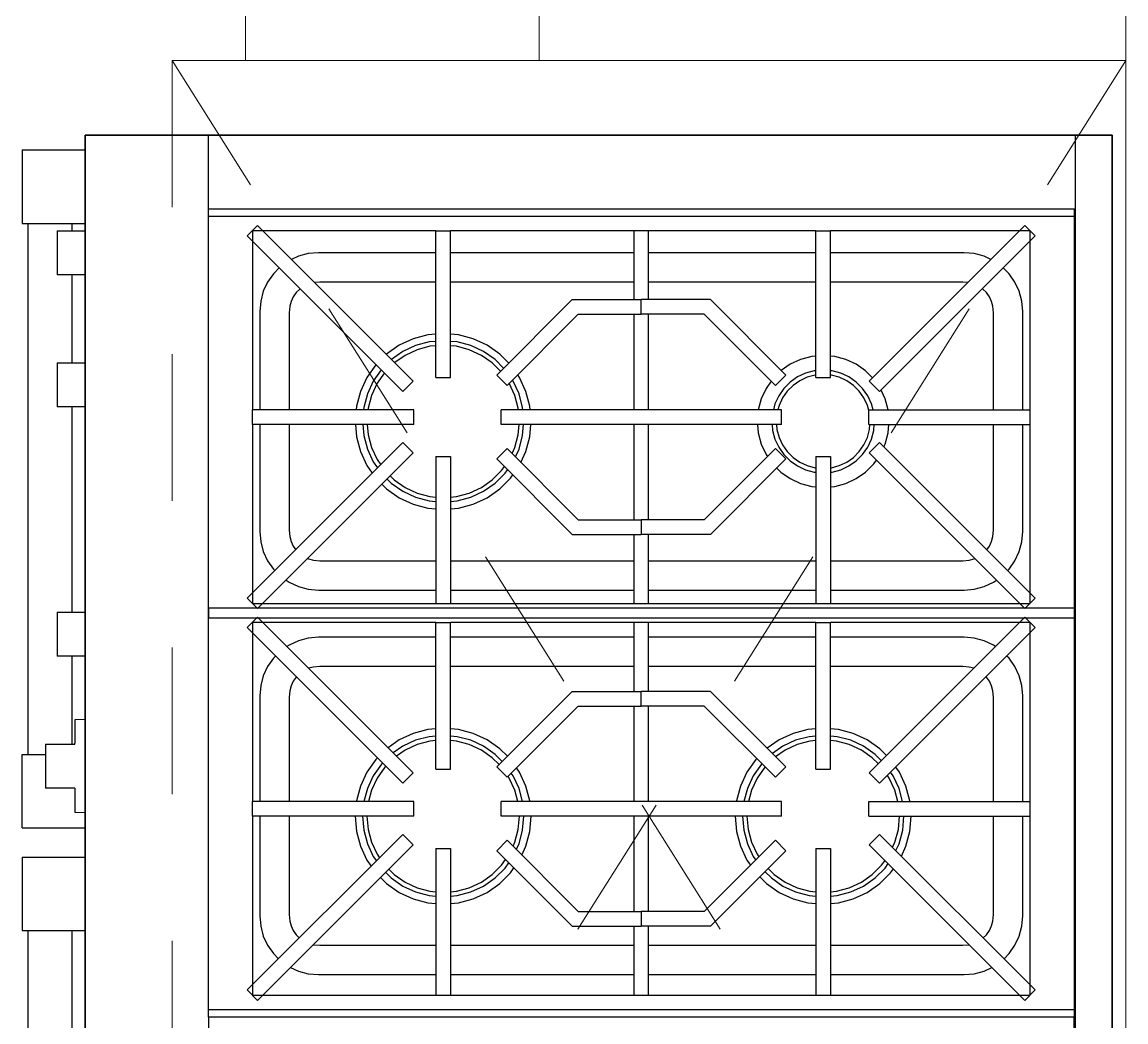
# Model space of a CAD drawing. Header units: metres. Extents: x -232 to 581, y 30 to 789.
# Drawn here: x 108.813 to 109.566, y 728.913 to 729.595 of the extents above; entities that cross this region are included whole.
import ezdxf

# ---------------------------------------------------------------- set-up
doc = ezdxf.new("R2010")
doc.units = ezdxf.units.M
for name, pattern in [('DASHED', [0.75, 0.5, -0.25]), ('DASHED2', [0.375, 0.25, -0.125]), ('HIDDEN2', [0.1875, 0.125, -0.0625])]:
    doc.linetypes.add(name, pattern=pattern)
for name, color, linetype, lineweight in [('01a_Mobiliario', 250, 'Continuous', 0), ('A-EQPM-OVHD', 253, 'DASHED2', 5), ('A-WALL', 250, 'Continuous', 20), ('PROYECCION', 9, 'DASHED', 0)]:
    doc.layers.add(name, color=color, linetype=linetype, lineweight=lineweight)
doc.layers.add('MOBILIARIOS', color=252, linetype='Continuous')

# ---------------------------------------------------------------- blocks, each defined once
blk = doc.blocks.new('A$C3ed47c56')
at = {"layer": 'MOBILIARIOS'}
for p, q in [((0.043, 0.05092), (0.043, 0.98092)), ((0.043, 0.98092), (0.043, 0.05092)), ((0.718, 0.98092), (0.718, 0.05092)), ((0.743, 0.98092), (0.743, 0.05092)), ((0.743, 0.05092), (0.743, 0.98092)), ((0.127, 0.65192), (0.127, 0.92592)), ((0.717, 0.92592), (0.717, 0.65192)), ((0.004, 0.59292), (0.004, 0.91162)), ((0.034, 0.59292), (0.034, 0.74692)), ((0.717, 0.65192), (0.127, 0.65192)), ((0.127, 0.65192), (0.127, 0.64692)), ((0.717, 0.64692), (0.717, 0.65192)), ((0.717, 0.64692), (0.127, 0.64692)), ((0.127, 0.64692), (0.127, 0.37292)), ((0.15346, 0.63338), (0.16053, 0.64045)), ((0.2666, 0.53439), (0.16053, 0.64045)), ((0.5774, 0.53439), (0.68346, 0.64045)), ((0.69053, 0.63338), (0.68346, 0.64045)), ((0.717, 0.37292), (0.717, 0.64692)), ((0.25953, 0.52732), (0.15346, 0.63338)), ((0.157, 0.51492), (0.157, 0.63692)), ((0.157, 0.63692), (0.282, 0.63692)), ((0.282, 0.63692), (0.292, 0.63692)), ((0.282, 0.53692), (0.282, 0.63692)), ((0.292, 0.53692), (0.292, 0.63692)), ((0.292, 0.63692), (0.541, 0.63692)), ((0.417, 0.58992), (0.417, 0.63692)), ((0.427, 0.63692), (0.427, 0.58992)), ((0.541, 0.63692), (0.551, 0.63692)), ((0.541, 0.53692), (0.541, 0.63692)), ((0.551, 0.53692), (0.551, 0.63692)), ((0.551, 0.63692), (0.687, 0.63692)), ((0.58447, 0.52732), (0.69053, 0.63338)), ((0.687, 0.63692), (0.687, 0.51492)), ((0.18297, 0.61801), (0.18832, 0.62051)), ((0.18832, 0.62051), (0.19505, 0.62231)), ((0.19505, 0.62231), (0.202, 0.62292)), ((0.202, 0.62292), (0.282, 0.62292)), ((0.292, 0.62292), (0.417, 0.62292)), ((0.427, 0.62292), (0.541, 0.62292)), ((0.551, 0.62292), (0.642, 0.62292)), ((0.642, 0.62292), (0.64895, 0.62231)), ((0.64895, 0.62231), (0.65568, 0.62051)), ((0.65568, 0.62051), (0.66102, 0.61801)), ((0.17136, 0.60863), (0.17479, 0.61206)), ((0.66921, 0.61206), (0.67264, 0.60863)), ((0.16441, 0.5966), (0.16736, 0.60292)), ((0.16736, 0.60292), (0.17136, 0.60863)), ((0.19847, 0.60252), (0.19854, 0.60254)), ((0.19854, 0.60254), (0.20287, 0.60292)), ((0.20287, 0.60292), (0.282, 0.60292)), ((0.292, 0.60292), (0.417, 0.60292)), ((0.427, 0.60292), (0.541, 0.60292)), ((0.551, 0.60292), (0.64113, 0.60292)), ((0.64113, 0.60292), (0.64546, 0.60254)), ((0.64546, 0.60254), (0.64553, 0.60252)), ((0.67264, 0.60863), (0.67664, 0.60292)), ((0.67664, 0.60292), (0.67959, 0.5966)), ((0.16261, 0.58986), (0.16441, 0.5966)), ((0.18474, 0.59288), (0.18674, 0.59573)), ((0.18674, 0.59573), (0.18893, 0.59792)), ((0.65507, 0.59792), (0.65726, 0.59573)), ((0.65726, 0.59573), (0.65925, 0.59288)), ((0.67959, 0.5966), (0.68139, 0.58986)), ((0, 0.59292), (0.00029, 0.59292)), ((0, 0.54292), (0, 0.59292)), ((0.00029, 0.59292), (0.00115, 0.59292)), ((0.00115, 0.59292), (0.00254, 0.59292)), ((0.00254, 0.59292), (0.00444, 0.59292)), ((0.00444, 0.59292), (0.00679, 0.59292)), ((0.00679, 0.59292), (0.0095, 0.59292)), ((0.0095, 0.59292), (0.0125, 0.59292)), ((0.0125, 0.59292), (0.0157, 0.59292)), ((0.0157, 0.59292), (0.019, 0.59292)), ((0.019, 0.59292), (0.043, 0.59292)), ((0.162, 0.58292), (0.16261, 0.58986)), ((0.18238, 0.58638), (0.18328, 0.58973)), ((0.18328, 0.58973), (0.18474, 0.59288)), ((0.32346, 0.53845), (0.37493, 0.58992)), ((0.37493, 0.58992), (0.422, 0.58992)), ((0.422, 0.57992), (0.422, 0.58992)), ((0.46907, 0.58992), (0.422, 0.58992)), ((0.52053, 0.53845), (0.46907, 0.58992)), ((0.65925, 0.59288), (0.66072, 0.58973)), ((0.66072, 0.58973), (0.66162, 0.58638)), ((0.68139, 0.58986), (0.682, 0.58292)), ((0.162, 0.51492), (0.162, 0.58292)), ((0.182, 0.58205), (0.18238, 0.58638)), ((0.182, 0.51492), (0.182, 0.58205)), ((0.33053, 0.53138), (0.37907, 0.57992)), ((0.37907, 0.57992), (0.422, 0.57992)), ((0.417, 0.51492), (0.417, 0.57992)), ((0.46493, 0.57992), (0.422, 0.57992)), ((0.427, 0.57992), (0.427, 0.51492)), ((0.51346, 0.53138), (0.46493, 0.57992)), ((0.66162, 0.58638), (0.662, 0.58205)), ((0.662, 0.58205), (0.662, 0.51492)), ((0.682, 0.58292), (0.682, 0.51492)), ((0.26648, 0.5713), (0.27658, 0.57401)), ((0.27658, 0.57401), (0.282, 0.57448)), ((0.292, 0.57448), (0.29742, 0.57401)), ((0.29742, 0.57401), (0.30752, 0.5713)), ((0.52548, 0.5713), (0.53558, 0.57401)), ((0.53558, 0.57401), (0.541, 0.57448)), ((0.551, 0.57448), (0.55642, 0.57401)), ((0.55642, 0.57401), (0.56652, 0.5713)), ((0.24843, 0.56088), (0.257, 0.56688)), ((0.257, 0.56688), (0.26648, 0.5713)), ((0.2595, 0.56255), (0.26819, 0.5666)), ((0.26819, 0.5666), (0.27745, 0.56908)), ((0.26921, 0.56378), (0.27797, 0.56613)), ((0.27745, 0.56908), (0.282, 0.56948)), ((0.27797, 0.56613), (0.282, 0.56648)), ((0.292, 0.56948), (0.29655, 0.56908)), ((0.292, 0.56648), (0.29603, 0.56613)), ((0.29603, 0.56613), (0.30478, 0.56378)), ((0.29655, 0.56908), (0.30581, 0.5666)), ((0.30581, 0.5666), (0.3145, 0.56255)), ((0.30752, 0.5713), (0.317, 0.56688)), ((0.317, 0.56688), (0.32557, 0.56088)), ((0.50743, 0.56088), (0.516, 0.56688)), ((0.516, 0.56688), (0.52548, 0.5713)), ((0.5185, 0.56255), (0.52719, 0.5666)), ((0.52719, 0.5666), (0.53645, 0.56908)), ((0.52821, 0.56378), (0.53697, 0.56613)), ((0.53645, 0.56908), (0.541, 0.56948)), ((0.53697, 0.56613), (0.541, 0.56648)), ((0.551, 0.56948), (0.55555, 0.56908)), ((0.551, 0.56648), (0.55503, 0.56613)), ((0.55503, 0.56613), (0.56378, 0.56378)), ((0.55555, 0.56908), (0.56481, 0.5666)), ((0.56481, 0.5666), (0.5735, 0.56255)), ((0.56652, 0.5713), (0.576, 0.56688)), ((0.576, 0.56688), (0.58457, 0.56088)), ((0.24427, 0.55672), (0.24843, 0.56088)), ((0.24779, 0.5532), (0.25165, 0.55705)), ((0.25165, 0.55705), (0.2595, 0.56255)), ((0.25357, 0.55475), (0.261, 0.55995)), ((0.261, 0.55995), (0.26921, 0.56378)), ((0.30478, 0.56378), (0.313, 0.55995)), ((0.313, 0.55995), (0.32042, 0.55475)), ((0.3145, 0.56255), (0.32235, 0.55705)), ((0.32235, 0.55705), (0.32913, 0.55027)), ((0.32557, 0.56088), (0.33296, 0.55349)), ((0.50277, 0.55622), (0.50743, 0.56088)), ((0.50629, 0.5527), (0.51065, 0.55705)), ((0.51065, 0.55705), (0.5185, 0.56255)), ((0.51257, 0.55475), (0.52, 0.55995)), ((0.52, 0.55995), (0.52821, 0.56378)), ((0.56378, 0.56378), (0.572, 0.55995)), ((0.572, 0.55995), (0.57942, 0.55475)), ((0.5735, 0.56255), (0.58135, 0.55705)), ((0.58135, 0.55705), (0.58813, 0.55027)), ((0.58457, 0.56088), (0.59196, 0.55349)), ((0.24991, 0.55108), (0.25357, 0.55475)), ((0.32042, 0.55475), (0.32683, 0.54834)), ((0.32913, 0.55027), (0.33166, 0.54666)), ((0.33296, 0.55349), (0.33524, 0.55023)), ((0.50841, 0.55058), (0.51257, 0.55475)), ((0.57942, 0.55475), (0.58583, 0.54834)), ((0.58813, 0.55027), (0.59025, 0.54724)), ((0.59196, 0.55349), (0.59383, 0.55082)), ((0, 0.54292), (0.00029, 0.54292)), ((0.00029, 0.54292), (0.00115, 0.54292)), ((0.00115, 0.54292), (0.00254, 0.54292)), ((0.00254, 0.54292), (0.00444, 0.54292)), ((0.00444, 0.54292), (0.00679, 0.54292)), ((0.00679, 0.54292), (0.0095, 0.54292)), ((0.0095, 0.54292), (0.0125, 0.54292)), ((0.0125, 0.54292), (0.0157, 0.54292)), ((0.0157, 0.54292), (0.019, 0.54292)), ((0.019, 0.54292), (0.043, 0.54292)), ((0.23062, 0.53544), (0.23504, 0.54492)), ((0.23504, 0.54492), (0.23788, 0.54897)), ((0.23532, 0.53373), (0.23937, 0.54242)), ((0.23937, 0.54242), (0.24145, 0.5454)), ((0.24197, 0.54092), (0.2436, 0.54325)), ((0.32683, 0.54834), (0.32952, 0.54451)), ((0.48962, 0.53544), (0.49404, 0.54492)), ((0.49404, 0.54492), (0.49646, 0.54838)), ((0.49432, 0.53373), (0.49837, 0.54242)), ((0.49837, 0.54242), (0.50004, 0.54481)), ((0.50097, 0.54092), (0.50219, 0.54266)), ((0.58583, 0.54834), (0.58811, 0.5451)), ((0.59927, 0.54212), (0.60238, 0.53544)), ((0.22791, 0.52534), (0.23062, 0.53544)), ((0.23814, 0.5327), (0.24197, 0.54092)), ((0.25953, 0.52732), (0.2666, 0.53439)), ((0.282, 0.53692), (0.292, 0.53692)), ((0.33053, 0.53138), (0.32346, 0.53845)), ((0.33459, 0.53544), (0.33586, 0.5327)), ((0.33684, 0.53769), (0.33868, 0.53373)), ((0.34059, 0.54143), (0.34338, 0.53544)), ((0.34338, 0.53544), (0.34609, 0.52534)), ((0.48691, 0.52534), (0.48962, 0.53544)), ((0.49714, 0.5327), (0.50097, 0.54092)), ((0.51346, 0.53138), (0.52053, 0.53845)), ((0.541, 0.53692), (0.551, 0.53692)), ((0.58447, 0.52732), (0.5774, 0.53439)), ((0.59327, 0.53612), (0.59486, 0.5327)), ((0.59552, 0.53837), (0.59768, 0.53373)), ((0.60238, 0.53544), (0.60509, 0.52534)), ((0.23283, 0.52447), (0.23532, 0.53373)), ((0.23579, 0.52395), (0.23814, 0.5327)), ((0.33586, 0.5327), (0.33821, 0.52395)), ((0.33868, 0.53373), (0.34116, 0.52447)), ((0.49183, 0.52447), (0.49432, 0.53373)), ((0.49479, 0.52395), (0.49714, 0.5327)), ((0.59486, 0.5327), (0.59721, 0.52395)), ((0.59768, 0.53373), (0.60016, 0.52447)), ((0, 0.52292), (0.00029, 0.52292)), ((0, 0.52292), (0, 0.47292)), ((0.00029, 0.52292), (0.00115, 0.52292)), ((0.00115, 0.52292), (0.00254, 0.52292)), ((0.00254, 0.52292), (0.00444, 0.52292)), ((0.00444, 0.52292), (0.00679, 0.52292)), ((0.00679, 0.52292), (0.0095, 0.52292)), ((0.0095, 0.52292), (0.0125, 0.52292)), ((0.0125, 0.52292), (0.0157, 0.52292)), ((0.0157, 0.52292), (0.019, 0.52292)), ((0.019, 0.52292), (0.043, 0.52292)), ((0.227, 0.51492), (0.22791, 0.52534)), ((0.232, 0.51492), (0.23283, 0.52447)), ((0.235, 0.51492), (0.23579, 0.52395)), ((0.33821, 0.52395), (0.339, 0.51492)), ((0.34116, 0.52447), (0.342, 0.51492)), ((0.34609, 0.52534), (0.347, 0.51492)), ((0.486, 0.51492), (0.48691, 0.52534)), ((0.491, 0.51492), (0.49183, 0.52447)), ((0.494, 0.51492), (0.49479, 0.52395)), ((0.59721, 0.52395), (0.598, 0.51492)), ((0.60016, 0.52447), (0.601, 0.51492)), ((0.60509, 0.52534), (0.606, 0.51492)), ((0.043, 0.51269), (0.036, 0.51249)), ((0.036, 0.51201), (0.036, 0.51249)), ((0.036, 0.51059), (0.036, 0.51201)), ((0.157, 0.51492), (0.157, 0.50492)), ((0.267, 0.51492), (0.157, 0.51492)), ((0.267, 0.51492), (0.267, 0.50492)), ((0.3265, 0.51492), (0.3265, 0.50492)), ((0.417, 0.51492), (0.3265, 0.51492)), ((0.427, 0.51492), (0.417, 0.51492)), ((0.5175, 0.51492), (0.427, 0.51492)), ((0.5175, 0.51492), (0.5175, 0.50492)), ((0.577, 0.51492), (0.577, 0.50492)), ((0.577, 0.51492), (0.687, 0.51492)), ((0.687, 0.51492), (0.687, 0.50492)), ((0.036, 0.50826), (0.036, 0.51059)), ((0.036, 0.5051), (0.036, 0.50826)), ((0.036, 0.50121), (0.036, 0.5051)), ((0.267, 0.50492), (0.157, 0.50492)), ((0.157, 0.38292), (0.157, 0.50492)), ((0.162, 0.43292), (0.162, 0.50492)), ((0.182, 0.43379), (0.182, 0.50492)), ((0.22791, 0.5045), (0.22787, 0.50492)), ((0.23062, 0.4944), (0.22791, 0.5045)), ((0.23532, 0.49611), (0.23296, 0.50492)), ((0.23814, 0.49713), (0.23605, 0.50492)), ((0.417, 0.50492), (0.3265, 0.50492)), ((0.33795, 0.50492), (0.33586, 0.49713)), ((0.34104, 0.50492), (0.33868, 0.49611)), ((0.34609, 0.5045), (0.34338, 0.4944)), ((0.34612, 0.50492), (0.34609, 0.5045)), ((0.427, 0.50492), (0.417, 0.50492)), ((0.417, 0.43992), (0.417, 0.50492)), ((0.5175, 0.50492), (0.427, 0.50492)), ((0.427, 0.50492), (0.427, 0.43992)), ((0.48691, 0.5045), (0.48687, 0.50492)), ((0.48962, 0.4944), (0.48691, 0.5045)), ((0.49432, 0.49611), (0.49196, 0.50492)), ((0.49714, 0.49713), (0.49505, 0.50492)), ((0.577, 0.50492), (0.687, 0.50492)), ((0.59695, 0.50492), (0.59486, 0.49713)), ((0.60004, 0.50492), (0.59768, 0.49611)), ((0.60509, 0.5045), (0.60238, 0.4944)), ((0.60512, 0.50492), (0.60509, 0.5045)), ((0.662, 0.50492), (0.662, 0.43379)), ((0.682, 0.50492), (0.682, 0.43292)), ((0.687, 0.50492), (0.687, 0.38292)), ((0.036, 0.4967), (0.036, 0.50121)), ((0.036, 0.49592), (0.036, 0.4967)), ((0.24197, 0.48892), (0.23814, 0.49713)), ((0.33586, 0.49713), (0.33203, 0.48892)), ((0.50097, 0.48892), (0.49714, 0.49713)), ((0.59486, 0.49713), (0.59103, 0.48892)), ((0.016, 0.49152), (0.016, 0.49592)), ((0.036, 0.49592), (0.016, 0.49592)), ((0.016, 0.4863), (0.016, 0.49152)), ((0.25953, 0.49252), (0.15346, 0.38645)), ((0.23504, 0.48492), (0.23062, 0.4944)), ((0.23937, 0.48742), (0.23532, 0.49611)), ((0.25953, 0.49252), (0.2666, 0.48545)), ((0.33868, 0.49611), (0.33463, 0.48742)), ((0.34338, 0.4944), (0.33896, 0.48492)), ((0.49404, 0.48492), (0.48962, 0.4944)), ((0.49837, 0.48742), (0.49432, 0.49611)), ((0.58447, 0.49252), (0.5774, 0.48545)), ((0.58447, 0.49252), (0.69053, 0.38645)), ((0.59768, 0.49611), (0.59363, 0.48742)), ((0.60238, 0.4944), (0.59796, 0.48492)), ((0.016, 0.48092), (0.016, 0.4863)), ((0.2666, 0.48545), (0.16053, 0.37938)), ((0.24104, 0.47635), (0.23504, 0.48492)), ((0.24487, 0.47957), (0.23937, 0.48742)), ((0.24717, 0.48149), (0.24197, 0.48892)), ((0.24783, 0.48082), (0.24717, 0.48149)), ((0.282, 0.48292), (0.292, 0.48292)), ((0.282, 0.48292), (0.282, 0.38292)), ((0.292, 0.48292), (0.292, 0.38292)), ((0.33053, 0.48845), (0.32346, 0.48138)), ((0.33053, 0.48845), (0.37907, 0.43992)), ((0.33203, 0.48892), (0.33122, 0.48776)), ((0.33463, 0.48742), (0.33337, 0.48562)), ((0.33896, 0.48492), (0.33695, 0.48204)), ((0.51346, 0.48845), (0.46493, 0.43992)), ((0.50004, 0.47635), (0.49404, 0.48492)), ((0.50387, 0.47957), (0.49837, 0.48742)), ((0.50617, 0.48149), (0.50097, 0.48892)), ((0.50633, 0.48132), (0.50617, 0.48149)), ((0.51346, 0.48845), (0.52053, 0.48138)), ((0.541, 0.48292), (0.551, 0.48292)), ((0.541, 0.48292), (0.541, 0.38292)), ((0.551, 0.48292), (0.551, 0.38292)), ((0.5774, 0.48545), (0.68346, 0.37938)), ((0.59103, 0.48892), (0.58981, 0.48718)), ((0.59363, 0.48742), (0.59196, 0.48503)), ((0.59796, 0.48492), (0.59553, 0.48145)), ((0.016, 0.47554), (0.016, 0.48092)), ((0.016, 0.47032), (0.016, 0.47554)), ((0.2422, 0.47519), (0.24104, 0.47635)), ((0.24572, 0.47871), (0.24487, 0.47957)), ((0.261, 0.46989), (0.25514, 0.47399)), ((0.32042, 0.47508), (0.313, 0.46989)), ((0.32509, 0.47975), (0.32042, 0.47508)), ((0.32721, 0.47764), (0.32235, 0.47279)), ((0.32346, 0.48138), (0.37493, 0.42992)), ((0.33073, 0.47412), (0.32557, 0.46896)), ((0.52053, 0.48138), (0.46907, 0.42992)), ((0.5007, 0.47569), (0.50004, 0.47635)), ((0.50422, 0.47921), (0.50387, 0.47957)), ((0.52, 0.46989), (0.51355, 0.4744)), ((0.57942, 0.47508), (0.572, 0.46989)), ((0.58359, 0.47925), (0.57942, 0.47508)), ((0.58571, 0.47714), (0.58135, 0.47279)), ((0, 0.47292), (0.00029, 0.47292)), ((0.00029, 0.47292), (0.00115, 0.47292)), ((0.00115, 0.47292), (0.00254, 0.47292)), ((0.00254, 0.47292), (0.00444, 0.47292)), ((0.004, 0.11092), (0.004, 0.47292)), ((0.00444, 0.47292), (0.00679, 0.47292)), ((0.00679, 0.47292), (0.0095, 0.47292)), ((0.0095, 0.47292), (0.0125, 0.47292)), ((0.0125, 0.47292), (0.0157, 0.47292)), ((0.0157, 0.47292), (0.016, 0.47292)), ((0.016, 0.46592), (0.016, 0.47032)), ((0.257, 0.46296), (0.24942, 0.46827)), ((0.2595, 0.46729), (0.25299, 0.47184)), ((0.26819, 0.46324), (0.2595, 0.46729)), ((0.26921, 0.46605), (0.261, 0.46989)), ((0.313, 0.46989), (0.30478, 0.46605)), ((0.3145, 0.46729), (0.30581, 0.46324)), ((0.32235, 0.47279), (0.3145, 0.46729)), ((0.32557, 0.46896), (0.317, 0.46296)), ((0.516, 0.46296), (0.50783, 0.46868)), ((0.5185, 0.46729), (0.51141, 0.47225)), ((0.52719, 0.46324), (0.5185, 0.46729)), ((0.52821, 0.46605), (0.52, 0.46989)), ((0.572, 0.46989), (0.56378, 0.46605)), ((0.5735, 0.46729), (0.56481, 0.46324)), ((0.58135, 0.47279), (0.5735, 0.46729)), ((0.58457, 0.46896), (0.576, 0.46296)), ((0.58923, 0.47362), (0.58457, 0.46896)), ((0.016, 0.46592), (0.036, 0.46592)), ((0.034, 0.40592), (0.034, 0.46592)), ((0.036, 0.46592), (0.036, 0.46513)), ((0.036, 0.46063), (0.036, 0.46513)), ((0.036, 0.45673), (0.036, 0.46063)), ((0.26648, 0.45854), (0.257, 0.46296)), ((0.27745, 0.46075), (0.26819, 0.46324)), ((0.27797, 0.46371), (0.26921, 0.46605)), ((0.282, 0.46036), (0.27745, 0.46075)), ((0.282, 0.46336), (0.27797, 0.46371)), ((0.29603, 0.46371), (0.292, 0.46336)), ((0.29655, 0.46075), (0.292, 0.46036)), ((0.30478, 0.46605), (0.29603, 0.46371)), ((0.30581, 0.46324), (0.29655, 0.46075)), ((0.317, 0.46296), (0.30752, 0.45854)), ((0.52548, 0.45854), (0.516, 0.46296)), ((0.53645, 0.46075), (0.52719, 0.46324)), ((0.53697, 0.46371), (0.52821, 0.46605)), ((0.541, 0.46036), (0.53645, 0.46075)), ((0.541, 0.46336), (0.53697, 0.46371)), ((0.55503, 0.46371), (0.551, 0.46336)), ((0.55555, 0.46075), (0.551, 0.46036)), ((0.56378, 0.46605), (0.55503, 0.46371)), ((0.56481, 0.46324), (0.55555, 0.46075)), ((0.576, 0.46296), (0.56652, 0.45854)), ((0.036, 0.45358), (0.036, 0.45673)), ((0.036, 0.45125), (0.036, 0.45358)), ((0.27658, 0.45583), (0.26648, 0.45854)), ((0.282, 0.45536), (0.27658, 0.45583)), ((0.29742, 0.45583), (0.292, 0.45536)), ((0.30752, 0.45854), (0.29742, 0.45583)), ((0.53558, 0.45583), (0.52548, 0.45854)), ((0.541, 0.45536), (0.53558, 0.45583)), ((0.55642, 0.45583), (0.551, 0.45536)), ((0.56652, 0.45854), (0.55642, 0.45583)), ((0.036, 0.44983), (0.036, 0.45125)), ((0.036, 0.44935), (0.036, 0.44983)), ((0.043, 0.44915), (0.036, 0.44935)), ((0.37907, 0.43992), (0.422, 0.43992)), ((0.422, 0.43992), (0.422, 0.42992)), ((0.46493, 0.43992), (0.422, 0.43992)), ((0.16261, 0.42597), (0.162, 0.43292)), ((0.18238, 0.42946), (0.182, 0.43379)), ((0.18328, 0.4261), (0.18238, 0.42946)), ((0.37493, 0.42992), (0.422, 0.42992)), ((0.417, 0.38292), (0.417, 0.42992)), ((0.46907, 0.42992), (0.422, 0.42992)), ((0.427, 0.42992), (0.427, 0.38292)), ((0.66162, 0.42946), (0.66072, 0.4261)), ((0.662, 0.43379), (0.66162, 0.42946)), ((0.682, 0.43292), (0.68139, 0.42597)), ((0.16441, 0.41924), (0.16261, 0.42597)), ((0.18474, 0.42296), (0.18328, 0.4261)), ((0.18674, 0.42011), (0.18474, 0.42296)), ((0.65925, 0.42296), (0.65726, 0.42011)), ((0.66072, 0.4261), (0.65925, 0.42296)), ((0.68139, 0.42597), (0.67959, 0.41924)), ((0.16736, 0.41292), (0.16441, 0.41924)), ((0.18693, 0.41992), (0.18674, 0.42011)), ((0.19854, 0.4133), (0.19531, 0.41416)), ((0.64868, 0.41416), (0.64546, 0.4133)), ((0.65726, 0.42011), (0.65707, 0.41992)), ((0.67959, 0.41924), (0.67664, 0.41292)), ((0.17136, 0.40721), (0.16736, 0.41292)), ((0.17279, 0.40578), (0.17136, 0.40721)), ((0.20287, 0.41292), (0.19854, 0.4133)), ((0.282, 0.41292), (0.20287, 0.41292)), ((0.417, 0.41292), (0.292, 0.41292)), ((0.541, 0.41292), (0.427, 0.41292)), ((0.64113, 0.41292), (0.551, 0.41292)), ((0.64546, 0.4133), (0.64113, 0.41292)), ((0.67264, 0.40721), (0.67121, 0.40578)), ((0.67664, 0.41292), (0.67264, 0.40721)), ((0.024, 0.40152), (0.024, 0.40592)), ((0.043, 0.40592), (0.024, 0.40592)), ((0.024, 0.3963), (0.024, 0.40152)), ((0.182, 0.39828), (0.18049, 0.39934)), ((0.66351, 0.39934), (0.662, 0.39828)), ((0.024, 0.39092), (0.024, 0.3963)), ((0.18832, 0.39533), (0.182, 0.39828)), ((0.19505, 0.39353), (0.18832, 0.39533)), ((0.202, 0.39292), (0.19505, 0.39353)), ((0.282, 0.39292), (0.202, 0.39292)), ((0.417, 0.39292), (0.292, 0.39292)), ((0.541, 0.39292), (0.427, 0.39292)), ((0.642, 0.39292), (0.551, 0.39292)), ((0.64895, 0.39353), (0.642, 0.39292)), ((0.65568, 0.39533), (0.64895, 0.39353)), ((0.662, 0.39828), (0.65568, 0.39533)), ((0.024, 0.38554), (0.024, 0.39092)), ((0.024, 0.38032), (0.024, 0.38554)), ((0.15346, 0.38645), (0.16053, 0.37938)), ((0.69053, 0.38645), (0.68346, 0.37938)), ((0.717, 0.37292), (0.717, 0.38492)), ((0.717, 0.37992), (0.717, 0.38492)), ((0.024, 0.37592), (0.024, 0.38032)), ((0.717, 0.37992), (0.127, 0.37992)), ((0.127, 0.37992), (0.127, 0.10592)), ((0.127, 0.37292), (0.127, 0.37992)), ((0.282, 0.38292), (0.157, 0.38292)), ((0.282, 0.38292), (0.292, 0.38292)), ((0.541, 0.38292), (0.292, 0.38292)), ((0.541, 0.38292), (0.551, 0.38292)), ((0.687, 0.38292), (0.551, 0.38292)), ((0.717, 0.10592), (0.717, 0.37992)), ((0.024, 0.37592), (0.043, 0.37592)), ((0.034, 0.23592), (0.034, 0.37592)), ((0.127, 0.37292), (0.667, 0.37292)), ((0.15346, 0.36638), (0.16053, 0.37345)), ((0.157, 0.24792), (0.157, 0.36992)), ((0.157, 0.36992), (0.282, 0.36992)), ((0.2666, 0.26739), (0.16053, 0.37345)), ((0.282, 0.36992), (0.292, 0.36992)), ((0.282, 0.26992), (0.282, 0.36992)), ((0.292, 0.26992), (0.292, 0.36992)), ((0.292, 0.36992), (0.541, 0.36992)), ((0.417, 0.32292), (0.417, 0.36992)), ((0.427, 0.36992), (0.427, 0.32292)), ((0.541, 0.36992), (0.551, 0.36992)), ((0.541, 0.26992), (0.541, 0.36992)), ((0.551, 0.26992), (0.551, 0.36992)), ((0.551, 0.36992), (0.687, 0.36992)), ((0.5774, 0.26739), (0.68346, 0.37345)), ((0.667, 0.37292), (0.717, 0.37292)), ((0.69053, 0.36638), (0.68346, 0.37345)), ((0.687, 0.36992), (0.687, 0.24792)), ((0.25953, 0.26032), (0.15346, 0.36638)), ((0.58447, 0.26032), (0.69053, 0.36638)), ((0.1799, 0.35409), (0.182, 0.35556)), ((0.182, 0.35556), (0.18832, 0.35851)), ((0.18832, 0.35851), (0.19505, 0.36031)), ((0.19505, 0.36031), (0.202, 0.36092)), ((0.202, 0.36092), (0.282, 0.36092)), ((0.292, 0.36092), (0.417, 0.36092)), ((0.427, 0.36092), (0.541, 0.36092)), ((0.551, 0.36092), (0.642, 0.36092)), ((0.642, 0.36092), (0.64895, 0.36031)), ((0.64895, 0.36031), (0.65568, 0.35851)), ((0.65568, 0.35851), (0.662, 0.35556)), ((0.662, 0.35556), (0.6641, 0.35409)), ((0.16736, 0.34092), (0.17136, 0.34663)), ((0.17136, 0.34663), (0.17229, 0.34756)), ((0.67171, 0.34756), (0.67264, 0.34663)), ((0.67264, 0.34663), (0.67664, 0.34092)), ((0.16441, 0.3346), (0.16736, 0.34092)), ((0.19461, 0.33937), (0.19519, 0.33964)), ((0.19519, 0.33964), (0.19854, 0.34054)), ((0.19854, 0.34054), (0.20287, 0.34092)), ((0.20287, 0.34092), (0.282, 0.34092)), ((0.292, 0.34092), (0.417, 0.34092)), ((0.427, 0.34092), (0.541, 0.34092)), ((0.551, 0.34092), (0.64113, 0.34092)), ((0.64113, 0.34092), (0.64546, 0.34054)), ((0.64546, 0.34054), (0.64881, 0.33964)), ((0.64881, 0.33964), (0.64938, 0.33937)), ((0.67664, 0.34092), (0.67959, 0.3346)), ((0.16261, 0.32786), (0.16441, 0.3346)), ((0.18474, 0.33088), (0.18648, 0.33336)), ((0.65752, 0.33336), (0.65925, 0.33088)), ((0.67959, 0.3346), (0.68139, 0.32786)), ((0.162, 0.32092), (0.16261, 0.32786)), ((0.182, 0.32005), (0.18238, 0.32438)), ((0.18238, 0.32438), (0.18328, 0.32773)), ((0.18328, 0.32773), (0.18474, 0.33088)), ((0.65925, 0.33088), (0.66072, 0.32773)), ((0.66072, 0.32773), (0.66162, 0.32438)), ((0.66162, 0.32438), (0.662, 0.32005)), ((0.68139, 0.32786), (0.682, 0.32092)), ((0.162, 0.24792), (0.162, 0.32092)), ((0.182, 0.24792), (0.182, 0.32005)), ((0.32346, 0.27145), (0.37493, 0.32292)), ((0.37493, 0.32292), (0.422, 0.32292)), ((0.46907, 0.32292), (0.422, 0.32292)), ((0.422, 0.31292), (0.422, 0.32292)), ((0.52053, 0.27145), (0.46907, 0.32292)), ((0.662, 0.32005), (0.662, 0.24792)), ((0.682, 0.32092), (0.682, 0.24792)), ((0.33053, 0.26438), (0.37907, 0.31292)), ((0.37907, 0.31292), (0.422, 0.31292)), ((0.417, 0.24792), (0.417, 0.31292)), ((0.46493, 0.31292), (0.422, 0.31292)), ((0.427, 0.31292), (0.427, 0.24792)), ((0.51346, 0.26438), (0.46493, 0.31292)), ((0.257, 0.29788), (0.26648, 0.3023)), ((0.26648, 0.3023), (0.27658, 0.30501)), ((0.27658, 0.30501), (0.282, 0.30548)), ((0.292, 0.30548), (0.29742, 0.30501)), ((0.29742, 0.30501), (0.30752, 0.3023)), ((0.30752, 0.3023), (0.317, 0.29788)), ((0.24843, 0.29188), (0.257, 0.29788)), ((0.25165, 0.28805), (0.2595, 0.29355)), ((0.2595, 0.29355), (0.26819, 0.2976)), ((0.261, 0.29095), (0.26921, 0.29478)), ((0.26819, 0.2976), (0.27745, 0.30008)), ((0.26921, 0.29478), (0.27797, 0.29713)), ((0.27745, 0.30008), (0.282, 0.30048)), ((0.27797, 0.29713), (0.282, 0.29748)), ((0.292, 0.30048), (0.29655, 0.30008)), ((0.292, 0.29748), (0.29603, 0.29713)), ((0.29603, 0.29713), (0.30478, 0.29478)), ((0.29655, 0.30008), (0.30581, 0.2976)), ((0.30478, 0.29478), (0.313, 0.29095)), ((0.30581, 0.2976), (0.3145, 0.29355)), ((0.3145, 0.29355), (0.32235, 0.28805)), ((0.317, 0.29788), (0.32557, 0.29188)), ((0.24527, 0.28872), (0.24843, 0.29188)), ((0.24879, 0.2852), (0.25165, 0.28805)), ((0.25357, 0.28575), (0.261, 0.29095)), ((0.313, 0.29095), (0.32042, 0.28575)), ((0.32235, 0.28805), (0.32913, 0.28127)), ((0.32557, 0.29188), (0.33296, 0.28449)), ((0.5235, 0.28489), (0.53061, 0.28821)), ((0.53061, 0.28821), (0.53819, 0.29024)), ((0.53819, 0.29024), (0.541, 0.29048)), ((0.551, 0.29048), (0.55381, 0.29024)), ((0.55381, 0.29024), (0.56139, 0.28821)), ((0.56139, 0.28821), (0.5685, 0.28489)), ((0.23504, 0.27592), (0.2387, 0.28115)), ((0.25091, 0.28308), (0.25357, 0.28575)), ((0.32042, 0.28575), (0.32683, 0.27934)), ((0.32683, 0.27934), (0.32869, 0.27669)), ((0.32913, 0.28127), (0.33084, 0.27883)), ((0.33296, 0.28449), (0.33442, 0.28241)), ((0.51434, 0.27765), (0.51707, 0.28039)), ((0.51707, 0.28039), (0.5235, 0.28489)), ((0.5285, 0.27623), (0.53403, 0.27881)), ((0.53403, 0.27881), (0.53992, 0.28039)), ((0.53992, 0.28039), (0.541, 0.28048)), ((0.551, 0.28048), (0.55208, 0.28039)), ((0.55208, 0.28039), (0.55797, 0.27881)), ((0.55797, 0.27881), (0.5635, 0.27623)), ((0.5685, 0.28489), (0.57492, 0.28039)), ((0.57492, 0.28039), (0.58047, 0.27484)), ((0.23062, 0.26644), (0.23504, 0.27592)), ((0.23532, 0.26473), (0.23937, 0.27342)), ((0.23814, 0.2637), (0.24197, 0.27192)), ((0.23937, 0.27342), (0.24228, 0.27757)), ((0.24197, 0.27192), (0.24442, 0.27543)), ((0.33053, 0.26438), (0.32346, 0.27145)), ((0.33995, 0.2738), (0.34338, 0.26644)), ((0.51346, 0.26438), (0.52053, 0.27145)), ((0.51919, 0.26842), (0.5235, 0.27273)), ((0.5235, 0.27273), (0.5285, 0.27623)), ((0.52543, 0.27043), (0.53, 0.27363)), ((0.53, 0.27363), (0.53505, 0.27599)), ((0.53505, 0.27599), (0.54044, 0.27743)), ((0.54044, 0.27743), (0.541, 0.27748)), ((0.551, 0.27748), (0.55156, 0.27743)), ((0.55156, 0.27743), (0.55694, 0.27599)), ((0.55694, 0.27599), (0.562, 0.27363)), ((0.562, 0.27363), (0.56657, 0.27043)), ((0.5635, 0.27623), (0.5685, 0.27273)), ((0.5685, 0.27273), (0.57281, 0.26842)), ((0.58047, 0.27484), (0.58228, 0.27227)), ((0.22791, 0.25634), (0.23062, 0.26644)), ((0.23283, 0.25547), (0.23532, 0.26473)), ((0.23579, 0.25495), (0.23814, 0.2637)), ((0.25953, 0.26032), (0.2666, 0.26739)), ((0.282, 0.26992), (0.292, 0.26992)), ((0.33395, 0.2678), (0.33586, 0.2637)), ((0.33586, 0.2637), (0.33821, 0.25495)), ((0.3362, 0.27005), (0.33868, 0.26473)), ((0.33868, 0.26473), (0.34116, 0.25547)), ((0.34338, 0.26644), (0.34609, 0.25634)), ((0.50371, 0.26131), (0.50703, 0.26842)), ((0.50703, 0.26842), (0.50802, 0.26983)), ((0.51311, 0.25789), (0.51569, 0.26342)), ((0.51569, 0.26342), (0.51919, 0.26842)), ((0.51829, 0.26192), (0.52149, 0.26649)), ((0.52149, 0.26649), (0.52543, 0.27043)), ((0.541, 0.26992), (0.551, 0.26992)), ((0.56657, 0.27043), (0.57051, 0.26649)), ((0.57051, 0.26649), (0.57371, 0.26192)), ((0.57281, 0.26842), (0.57631, 0.26342)), ((0.57631, 0.26342), (0.57889, 0.25789)), ((0.58447, 0.26032), (0.5774, 0.26739)), ((0.22717, 0.24792), (0.22791, 0.25634)), ((0.34609, 0.25634), (0.34682, 0.24792)), ((0.50168, 0.25373), (0.50371, 0.26131)), ((0.51153, 0.252), (0.51311, 0.25789)), ((0.51449, 0.25148), (0.51593, 0.25686)), ((0.51593, 0.25686), (0.51829, 0.26192)), ((0.57371, 0.26192), (0.57607, 0.25686)), ((0.57607, 0.25686), (0.57751, 0.25148)), ((0.57889, 0.25789), (0.58047, 0.252)), ((0.58739, 0.26324), (0.58829, 0.26131)), ((0.58829, 0.26131), (0.59032, 0.25373)), ((0.23217, 0.24792), (0.23283, 0.25547)), ((0.23517, 0.24792), (0.23579, 0.25495)), ((0.33821, 0.25495), (0.33882, 0.24792)), ((0.34116, 0.25547), (0.34182, 0.24792)), ((0.50117, 0.24792), (0.50168, 0.25373)), ((0.51117, 0.24792), (0.51153, 0.252)), ((0.51417, 0.24792), (0.51449, 0.25148)), ((0.57751, 0.25148), (0.57782, 0.24792)), ((0.58047, 0.252), (0.58082, 0.24792)), ((0.59032, 0.25373), (0.59082, 0.24792)), ((0.157, 0.24792), (0.157, 0.23792)), ((0.267, 0.24792), (0.157, 0.24792)), ((0.267, 0.24792), (0.267, 0.23792)), ((0.3265, 0.24792), (0.3265, 0.23792)), ((0.417, 0.24792), (0.3265, 0.24792)), ((0.427, 0.24792), (0.417, 0.24792)), ((0.5175, 0.24792), (0.427, 0.24792)), ((0.5175, 0.24792), (0.5175, 0.23792)), ((0.577, 0.24792), (0.577, 0.23792)), ((0.577, 0.24792), (0.687, 0.24792)), ((0.687, 0.24792), (0.687, 0.23792)), ((0.024, 0.23152), (0.024, 0.23592)), ((0.043, 0.23592), (0.024, 0.23592)), ((0.267, 0.23792), (0.157, 0.23792)), ((0.157, 0.11592), (0.157, 0.23792)), ((0.162, 0.17092), (0.162, 0.23792)), ((0.182, 0.17179), (0.182, 0.23792)), ((0.22791, 0.2355), (0.2277, 0.23792)), ((0.23062, 0.2254), (0.22791, 0.2355)), ((0.23283, 0.23637), (0.2327, 0.23792)), ((0.23532, 0.22711), (0.23283, 0.23637)), ((0.23579, 0.23689), (0.2357, 0.23792)), ((0.23814, 0.22813), (0.23579, 0.23689)), ((0.417, 0.23792), (0.3265, 0.23792)), ((0.33821, 0.23689), (0.33586, 0.22813)), ((0.3383, 0.23792), (0.33821, 0.23689)), ((0.34116, 0.23637), (0.33868, 0.22711)), ((0.3413, 0.23792), (0.34116, 0.23637)), ((0.34609, 0.2355), (0.34338, 0.2254)), ((0.3463, 0.23792), (0.34609, 0.2355)), ((0.427, 0.23792), (0.417, 0.23792)), ((0.417, 0.17292), (0.417, 0.23792)), ((0.5175, 0.23792), (0.427, 0.23792)), ((0.427, 0.23792), (0.427, 0.17292)), ((0.50371, 0.23053), (0.50173, 0.23792)), ((0.51311, 0.23395), (0.51205, 0.23792)), ((0.51569, 0.22842), (0.51311, 0.23395)), ((0.51593, 0.23497), (0.51514, 0.23792)), ((0.51829, 0.22992), (0.51593, 0.23497)), ((0.57607, 0.23497), (0.57371, 0.22992)), ((0.577, 0.23844), (0.57607, 0.23497)), ((0.57889, 0.23395), (0.57631, 0.22842)), ((0.577, 0.23792), (0.687, 0.23792)), ((0.57995, 0.23792), (0.57889, 0.23395)), ((0.59027, 0.23792), (0.58829, 0.23053)), ((0.662, 0.23792), (0.662, 0.17179)), ((0.682, 0.23792), (0.682, 0.17092)), ((0.687, 0.23792), (0.687, 0.11592)), ((0.024, 0.2263), (0.024, 0.23152)), ((0.024, 0.22092), (0.024, 0.2263)), ((0.23937, 0.21842), (0.23532, 0.22711)), ((0.24197, 0.21992), (0.23814, 0.22813)), ((0.33586, 0.22813), (0.33204, 0.21994)), ((0.33868, 0.22711), (0.33463, 0.21842)), ((0.50703, 0.22342), (0.50371, 0.23053)), ((0.51919, 0.22342), (0.51569, 0.22842)), ((0.52149, 0.22535), (0.51829, 0.22992)), ((0.57371, 0.22992), (0.57051, 0.22535)), ((0.57631, 0.22842), (0.57281, 0.22342)), ((0.58829, 0.23053), (0.58548, 0.22451)), ((0.024, 0.21554), (0.024, 0.22092)), ((0.25953, 0.22552), (0.15346, 0.11945)), ((0.2666, 0.21845), (0.16053, 0.11238)), ((0.23504, 0.21592), (0.23062, 0.2254)), ((0.24475, 0.21074), (0.23937, 0.21842)), ((0.24689, 0.21288), (0.24197, 0.21992)), ((0.25953, 0.22552), (0.2666, 0.21845)), ((0.33053, 0.22145), (0.32346, 0.21438)), ((0.33053, 0.22145), (0.37907, 0.17292)), ((0.33463, 0.21842), (0.33419, 0.2178)), ((0.34338, 0.2254), (0.33896, 0.21592)), ((0.51346, 0.22145), (0.46493, 0.17292)), ((0.51049, 0.21848), (0.50703, 0.22342)), ((0.51346, 0.22145), (0.52053, 0.21438)), ((0.5235, 0.21911), (0.51919, 0.22342)), ((0.52543, 0.22141), (0.52149, 0.22535)), ((0.5285, 0.21561), (0.5235, 0.21911)), ((0.53, 0.21821), (0.52543, 0.22141)), ((0.53505, 0.21585), (0.53, 0.21821)), ((0.562, 0.21821), (0.55694, 0.21585)), ((0.56657, 0.22141), (0.562, 0.21821)), ((0.5685, 0.21911), (0.5635, 0.21561)), ((0.57051, 0.22535), (0.56657, 0.22141)), ((0.57281, 0.22342), (0.5685, 0.21911)), ((0.58447, 0.22552), (0.5774, 0.21845)), ((0.5774, 0.21845), (0.68346, 0.11238)), ((0.58447, 0.22552), (0.69053, 0.11945)), ((0.024, 0.21032), (0.024, 0.21554)), ((0.24104, 0.20735), (0.23504, 0.21592)), ((0.282, 0.21592), (0.292, 0.21592)), ((0.282, 0.21592), (0.282, 0.11592)), ((0.292, 0.21592), (0.292, 0.11592)), ((0.32609, 0.21175), (0.32042, 0.20608)), ((0.32346, 0.21438), (0.37493, 0.16292)), ((0.33896, 0.21592), (0.33777, 0.21422)), ((0.52053, 0.21438), (0.46907, 0.16292)), ((0.5235, 0.20695), (0.51738, 0.21123)), ((0.53403, 0.21303), (0.5285, 0.21561)), ((0.53992, 0.21145), (0.53403, 0.21303)), ((0.54044, 0.21441), (0.53505, 0.21585)), ((0.541, 0.21136), (0.53992, 0.21145)), ((0.541, 0.21436), (0.54044, 0.21441)), ((0.541, 0.21592), (0.551, 0.21592)), ((0.541, 0.21592), (0.541, 0.11592)), ((0.551, 0.21592), (0.551, 0.11592)), ((0.55156, 0.21441), (0.551, 0.21436)), ((0.55208, 0.21145), (0.551, 0.21136)), ((0.55694, 0.21585), (0.55156, 0.21441)), ((0.55797, 0.21303), (0.55208, 0.21145)), ((0.5635, 0.21561), (0.55797, 0.21303)), ((0.57492, 0.21145), (0.5685, 0.20695)), ((0.57966, 0.21618), (0.57492, 0.21145)), ((0.024, 0.20592), (0.024, 0.21032)), ((0.024, 0.20592), (0.043, 0.20592)), ((0.034, 0.14592), (0.034, 0.20592)), ((0.2412, 0.20719), (0.24104, 0.20735)), ((0.2595, 0.19829), (0.25182, 0.20367)), ((0.261, 0.20089), (0.25396, 0.20581)), ((0.32042, 0.20608), (0.313, 0.20089)), ((0.32235, 0.20379), (0.3145, 0.19829)), ((0.32821, 0.20964), (0.32235, 0.20379)), ((0.33173, 0.20612), (0.32557, 0.19996)), ((0.53061, 0.20363), (0.5235, 0.20695)), ((0.53819, 0.2016), (0.53061, 0.20363)), ((0.56139, 0.20363), (0.55381, 0.2016)), ((0.5685, 0.20695), (0.56139, 0.20363)), ((0.24843, 0.19996), (0.24827, 0.20012)), ((0.257, 0.19396), (0.24843, 0.19996)), ((0.26819, 0.19424), (0.2595, 0.19829)), ((0.26921, 0.19705), (0.261, 0.20089)), ((0.27797, 0.19471), (0.26921, 0.19705)), ((0.30478, 0.19705), (0.29603, 0.19471)), ((0.313, 0.20089), (0.30478, 0.19705)), ((0.3145, 0.19829), (0.30581, 0.19424)), ((0.32557, 0.19996), (0.317, 0.19396)), ((0.541, 0.20136), (0.53819, 0.2016)), ((0.55381, 0.2016), (0.551, 0.20136)), ((0.26648, 0.18954), (0.257, 0.19396)), ((0.27658, 0.18683), (0.26648, 0.18954)), ((0.27745, 0.19175), (0.26819, 0.19424)), ((0.282, 0.19136), (0.27745, 0.19175)), ((0.282, 0.19436), (0.27797, 0.19471)), ((0.29603, 0.19471), (0.292, 0.19436)), ((0.29655, 0.19175), (0.292, 0.19136)), ((0.30581, 0.19424), (0.29655, 0.19175)), ((0.30752, 0.18954), (0.29742, 0.18683)), ((0.317, 0.19396), (0.30752, 0.18954)), ((0.282, 0.18636), (0.27658, 0.18683)), ((0.29742, 0.18683), (0.292, 0.18636)), ((0.16261, 0.16397), (0.162, 0.17092)), ((0.18238, 0.16746), (0.182, 0.17179)), ((0.18328, 0.1641), (0.18238, 0.16746)), ((0.37907, 0.17292), (0.422, 0.17292)), ((0.422, 0.17292), (0.422, 0.16292)), ((0.46493, 0.17292), (0.422, 0.17292)), ((0.66162, 0.16746), (0.66072, 0.1641)), ((0.662, 0.17179), (0.66162, 0.16746)), ((0.682, 0.17092), (0.68139, 0.16397)), ((0.16441, 0.15724), (0.16261, 0.16397)), ((0.18474, 0.16096), (0.18328, 0.1641)), ((0.18674, 0.15811), (0.18474, 0.16096)), ((0.18919, 0.15566), (0.18674, 0.15811)), ((0.37493, 0.16292), (0.422, 0.16292)), ((0.417, 0.11592), (0.417, 0.16292)), ((0.46907, 0.16292), (0.422, 0.16292)), ((0.427, 0.16292), (0.427, 0.11592)), ((0.65726, 0.15811), (0.65481, 0.15566)), ((0.65925, 0.16096), (0.65726, 0.15811)), ((0.66072, 0.1641), (0.65925, 0.16096)), ((0.68139, 0.16397), (0.67959, 0.15724)), ((0.16736, 0.15092), (0.16441, 0.15724)), ((0.17136, 0.14521), (0.16736, 0.15092)), ((0.18947, 0.15546), (0.18919, 0.15566)), ((0.20287, 0.15092), (0.19938, 0.15122)), ((0.282, 0.15092), (0.20287, 0.15092)), ((0.417, 0.15092), (0.292, 0.15092)), ((0.541, 0.15092), (0.427, 0.15092)), ((0.64113, 0.15092), (0.551, 0.15092)), ((0.64462, 0.15122), (0.64113, 0.15092)), ((0.65481, 0.15566), (0.65453, 0.15546)), ((0.67664, 0.15092), (0.67264, 0.14521)), ((0.67959, 0.15724), (0.67664, 0.15092)), ((0.024, 0.14152), (0.024, 0.14592)), ((0.043, 0.14592), (0.024, 0.14592)), ((0.17529, 0.14128), (0.17136, 0.14521)), ((0.67264, 0.14521), (0.66871, 0.14128)), ((0.024, 0.1363), (0.024, 0.14152)), ((0.024, 0.13092), (0.024, 0.1363)), ((0.18832, 0.13333), (0.18366, 0.13551)), ((0.66034, 0.13551), (0.65568, 0.13333)), ((0.024, 0.12554), (0.024, 0.13092)), ((0.19505, 0.13153), (0.18832, 0.13333)), ((0.202, 0.13092), (0.19505, 0.13153)), ((0.282, 0.13092), (0.202, 0.13092)), ((0.417, 0.13092), (0.292, 0.13092)), ((0.541, 0.13092), (0.427, 0.13092)), ((0.642, 0.13092), (0.551, 0.13092)), ((0.64895, 0.13153), (0.642, 0.13092)), ((0.65568, 0.13333), (0.64895, 0.13153)), ((0.024, 0.12032), (0.024, 0.12554)), ((0.024, 0.11592), (0.024, 0.12032)), ((0.024, 0.11592), (0.043, 0.11592)), ((0.034, 0.11092), (0.034, 0.11592)), ((0.15346, 0.11945), (0.16053, 0.11238)), ((0.282, 0.11592), (0.157, 0.11592)), ((0.282, 0.11592), (0.292, 0.11592)), ((0.541, 0.11592), (0.292, 0.11592)), ((0.541, 0.11592), (0.551, 0.11592)), ((0.687, 0.11592), (0.551, 0.11592)), ((0.69053, 0.11945), (0.68346, 0.11238)), ((0, 0.11092), (0.00029, 0.11092)), ((0, 0.06092), (0, 0.11092)), ((0.00029, 0.11092), (0.00115, 0.11092)), ((0.00115, 0.11092), (0.00254, 0.11092)), ((0.00254, 0.11092), (0.00444, 0.11092)), ((0.00444, 0.11092), (0.00679, 0.11092)), ((0.00679, 0.11092), (0.0095, 0.11092)), ((0.0095, 0.11092), (0.0125, 0.11092)), ((0.0125, 0.11092), (0.0157, 0.11092)), ((0.0157, 0.11092), (0.019, 0.11092)), ((0.019, 0.11092), (0.043, 0.11092)), ((0.127, 0.10592), (0.717, 0.10592)), ((0.127, 0.10592), (0.127, 0.10092)), ((0.717, 0.10092), (0.717, 0.10592)), ((0.127, 0.10092), (0.717, 0.10092)), ((0.127, 0.10092), (0.127, 0.05092)), ((0, 0.06092), (0.00029, 0.06092)), ((0.00029, 0.06092), (0.00115, 0.06092)), ((0.00115, 0.06092), (0.00254, 0.06092)), ((0.00254, 0.06092), (0.00444, 0.06092)), ((0.00444, 0.06092), (0.00679, 0.06092)), ((0.00679, 0.06092), (0.0095, 0.06092)), ((0.0095, 0.06092), (0.0125, 0.06092)), ((0.0125, 0.06092), (0.0157, 0.06092)), ((0.0157, 0.06092), (0.019, 0.06092)), ((0.019, 0.06092), (0.043, 0.06092)), ((0.743, 0.05092), (0.043, 0.05092)), ((0.043, 0.05092), (0.127, 0.05092)), ((0.127, 0.05092), (0.718, 0.05092)), ((0.718, 0.05092), (0.743, 0.05092))]:
    blk.add_line(p, q, dxfattribs=at)
at = {"layer": 'PROYECCION', "color": 252, "linetype": 'DASHED', "ltscale": 0.1}
for p, q in [((0.1023, 0), (0.1023, 1.03)), ((0.1023, 0), (0.7523, 1.03)), ((0.7523, 0), (0.1023, 1.03)), ((0.1023, 0), (0.7523, 0))]:
    blk.add_line(p, q, dxfattribs=at)
blk = doc.blocks.new('27.11.2025 LN09 1ER NIVEL')
at = {"layer": '01a_Mobiliario', "color": 18, "true_color": 0x000000, "transparency": 33554684}
for p, q in [((185.78375, 95.29412), (185.78375, 94.12412)), ((185.78375, 94.12412), (186.38375, 94.12412))]:
    blk.add_line(p, q, dxfattribs=at)
at = {"layer": 'A-EQPM-OVHD', "color": 18, "linetype": 'HIDDEN2', "true_color": 0x000000}
blk.add_line((185.98375, 94.12412), (186.38375, 94.12412), dxfattribs=at)
at = {"layer": 'A-WALL', "color": 18, "true_color": 0x000000}
blk.add_line((186.38375, 95.35412), (186.38375, 91.57412), dxfattribs=at)
at = {"layer": 'PROYECCION', "color": 18, "linetype": 'DASHED', "ltscale": 0.1, "true_color": 0x000000}
blk.add_line((185.98375, 94.12412), (185.98375, 95.29412), dxfattribs=at)
at = {"layer": 'MOBILIARIOS', "color": 18, "true_color": 0x000000, "xscale": -1, "rotation": 180}
blk.add_blockref('A$C3ed47c56', (185.63145, 94.12412), dxfattribs=at)

msp = doc.modelspace()

# ---------------------------------------------------------------- block references
at = {"color": 1}
msp.add_blockref('27.11.2025 LN09 1ER NIVEL', (-76.81799, 635.44435), dxfattribs=at)

doc.saveas('drawing.dxf')
